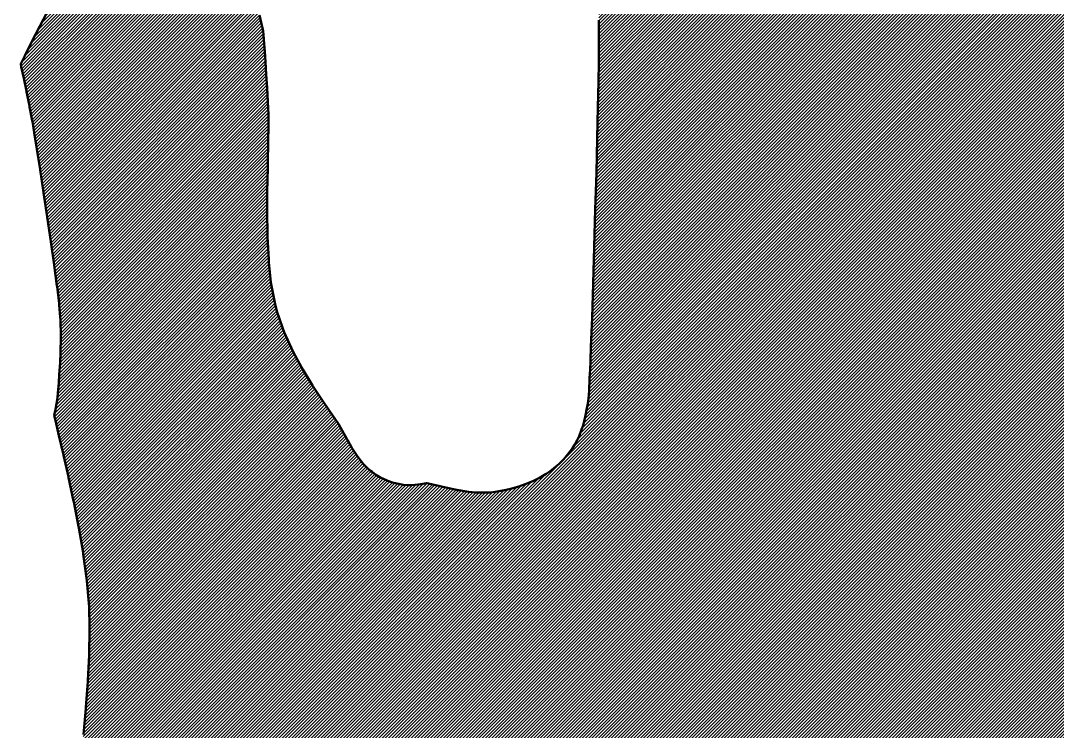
# Model space of a CAD drawing. Header units: metres. Extents: x 729569 to 733474, y 1423763 to 1426173.
# Drawn here: x 731373.7 to 731430.4, y 1424327.5 to 1424366.4 of the extents above; entities that cross this region are included whole.
import ezdxf

# ---------------------------------------------------------------- set-up
doc = ezdxf.new("R2010")
doc.units = ezdxf.units.M
doc.layers.add('PARCEL_BORDER', color=7, linetype='Continuous')
doc.layers.add('PARCEL_L', color=7, linetype='Continuous')

msp = doc.modelspace()

# ---------------------------------------------------------------- hatches: boundary and pattern name
at = {"layer": 'PARCEL_L', "true_color": 0xffffc8}
h = msp.add_hatch(dxfattribs=at)
h.set_pattern_fill('SOLID')
h.paths.add_polyline_path([(731398.155, 1424411.875), (731469.874, 1424369.822), (731423.472, 1424290.685), (731422.939, 1424290.785), (731421.531, 1424290.91), (731420.118, 1424290.897), (731418.713, 1424290.745), (731417.33, 1424290.456), (731415.982, 1424290.032), (731415.827, 1424289.966), (731403.102, 1424297.427), (731403.07, 1424297.764), (731402.978, 1424298.231), (731402.843, 1424298.687), (731402.666, 1424299.128), (731402.447, 1424299.55), (731402.189, 1424299.95), (731401.894, 1424300.323), (731401.565, 1424300.666), (731401.205, 1424300.977), (731400.817, 1424301.252), (731400.405, 1424301.489), (731399.972, 1424301.686), (731387.097, 1424306.812), (731375.839, 1424313.413), (731375.927, 1424313.47), (731376.071, 1424313.573), (731376.28, 1424313.737), (731376.474, 1424313.919), (731376.651, 1424314.118), (731376.701, 1424314.179), (731376.865, 1424314.4), (731377.008, 1424314.636), (731377.044, 1424314.702), (731377.185, 1424314.999), (731377.294, 1424315.31), (731377.334, 1424315.45), (731377.405, 1424315.754), (731377.443, 1424316.064), (731377.449, 1424316.377), (731377.442, 1424316.607), (731377.421, 1424316.876), (731377.376, 1424317.141), (731377.308, 1424317.402), (731377.201, 1424317.744), (731377.053, 1424318.126), (731376.835, 1424318.591), (731376.689, 1424318.908), (731376.644, 1424319.058), (731376.613, 1424319.266), (731376.573, 1424319.631), (731376.543, 1424320.026), (731376.524, 1424320.464), (731376.514, 1424320.957), (731376.513, 1424321.443), (731376.531, 1424321.79), (731376.595, 1424322.477), (731376.695, 1424323.441), (731376.819, 1424324.603), (731376.82, 1424324.61), (731376.955, 1424325.91), (731376.957, 1424325.93), (731377.093, 1424327.317), (731377.096, 1424327.349), (731377.22, 1424328.779), (731377.223, 1424328.824), (731377.326, 1424330.251), (731377.329, 1424330.315), (731377.399, 1424331.694), (731377.402, 1424331.785), (731377.427, 1424333.069), (731377.427, 1424333.206), (731377.398, 1424334.35), (731377.387, 1424334.537), (731377.279, 1424335.762), (731377.263, 1424335.904), (731377.084, 1424337.217), (731377.069, 1424337.315), (731376.838, 1424338.669), (731376.825, 1424338.739), (731376.563, 1424340.086), (731376.552, 1424340.137), (731376.277, 1424341.428), (731376.269, 1424341.464), (731376.001, 1424342.654), (731375.996, 1424342.675), (731375.752, 1424343.717), (731375.559, 1424344.543), (731375.495, 1424344.829), (731375.514, 1424344.905), (731375.565, 1424345.141), (731375.62, 1424345.463), (731375.648, 1424345.665), (731375.684, 1424346.018), (731375.688, 1424346.058), (731375.736, 1424346.603), (731375.74, 1424346.655), (731375.789, 1424347.341), (731375.793, 1424347.409), (731375.831, 1424348.188), (731375.834, 1424348.278), (731375.849, 1424349.1), (731375.849, 1424349.225), (731375.83, 1424350.041), (731375.82, 1424350.226), (731375.766, 1424350.866), (731375.756, 1424350.961), (731375.648, 1424351.879), (731375.643, 1424351.922), (731375.494, 1424353.048), (731375.491, 1424353.073), (731375.313, 1424354.336), (731375.31, 1424354.353), (731375.115, 1424355.682), (731375.113, 1424355.694), (731374.913, 1424357.02), (731374.912, 1424357.03), (731374.719, 1424358.281), (731374.717, 1424358.29), (731374.543, 1424359.396), (731374.542, 1424359.406), (731374.398, 1424360.297), (731374.396, 1424360.311), (731374.296, 1424360.917), (731374.287, 1424360.97), (731374.147, 1424361.727), (731374.137, 1424361.782), (731373.98, 1424362.551), (731373.975, 1424362.577), (731373.82, 1424363.304), (731373.69, 1424363.916), (731373.658, 1424364.075), (731373.878, 1424364.527), (731374.268, 1424365.303), (731374.706, 1424366.15), (731375.128, 1424366.938), (731375.45, 1424367.503), (731375.555, 1424367.663), (731375.613, 1424367.73), (731375.707, 1424367.821), (731375.777, 1424367.879), (731375.842, 1424367.923), (731375.885, 1424367.947), (731375.897, 1424367.952), (731376.095, 1424367.984), (731376.483, 1424368.043), (731376.487, 1424368.044), (731376.858, 1424368.101), (731377.456, 1424368.183), (731378.239, 1424368.281), (731379.138, 1424368.381), (731380.083, 1424368.469), (731381.002, 1424368.534), (731381.824, 1424368.564), (731382.627, 1424368.556), (731383.496, 1424368.517), (731384.368, 1424368.456), (731385.176, 1424368.385), (731385.858, 1424368.316), (731386.292, 1424368.267), (731386.298, 1424368.253), (731386.427, 1424367.853), (731386.583, 1424367.301), (731386.729, 1424366.738), (731386.842, 1424366.274), (731386.895, 1424366.044), (731386.928, 1424365.861), (731386.948, 1424365.694), (731386.975, 1424365.417), (731386.994, 1424365.186), (731387.023, 1424364.76), (731387.061, 1424364.183), (731387.102, 1424363.503), (731387.145, 1424362.762), (731387.186, 1424362.001), (731387.219, 1424361.305), (731387.228, 1424360.689), (731387.214, 1424359.791), (731387.188, 1424358.67), (731387.188, 1424358.659), (731387.164, 1424357.411), (731387.163, 1424357.374), (731387.154, 1424356.069), (731387.155, 1424356.005), (731387.173, 1424354.706), (731387.177, 1424354.604), (731387.237, 1424353.372), (731387.249, 1424353.21), (731387.363, 1424352.107), (731387.405, 1424351.831), (731387.586, 1424350.919), (731387.687, 1424350.541), (731387.99, 1424349.647), (731388.094, 1424349.383), (731388.487, 1424348.504), (731388.58, 1424348.315), (731389.031, 1424347.473), (731389.108, 1424347.338), (731389.582, 1424346.553), (731389.641, 1424346.459), (731390.106, 1424345.75), (731390.144, 1424345.693), (731390.566, 1424345.08), (731390.575, 1424345.067), (731390.897, 1424344.605), (731391.057, 1424344.36), (731391.266, 1424343.991), (731391.512, 1424343.54), (731391.545, 1424343.481), (731391.788, 1424343.057), (731391.9, 1424342.878), (731392.082, 1424342.607), (731392.31, 1424342.31), (731392.437, 1424342.163), (731392.619, 1424341.972), (731392.816, 1424341.798), (731392.896, 1424341.733), (731393.106, 1424341.579), (731393.328, 1424341.443), (731393.367, 1424341.422), (731393.723, 1424341.254), (731393.771, 1424341.235), (731394.013, 1424341.152), (731394.261, 1424341.09), (731394.356, 1424341.07), (731394.603, 1424341.03), (731394.853, 1424341.011), (731395.103, 1424341.012), (731395.246, 1424341.019), (731395.567, 1424341.051), (731395.883, 1424341.118), (731395.9, 1424341.123), (731395.995, 1424341.1), (731396.623, 1424340.945), (731396.694, 1424340.929), (731397.367, 1424340.781), (731397.544, 1424340.747), (731398.174, 1424340.648), (731398.578, 1424340.612), (731399.087, 1424340.601), (731399.369, 1424340.608), (731399.648, 1424340.641), (731400.146, 1424340.725), (731400.476, 1424340.799), (731400.944, 1424340.933), (731401.282, 1424341.052), (731401.706, 1424341.231), (731402.073, 1424341.415), (731402.438, 1424341.632), (731402.653, 1424341.772), (731402.856, 1424341.931), (731403.146, 1424342.178), (731403.401, 1424342.423), (731403.625, 1424342.696), (731403.869, 1424343.031), (731404.008, 1424343.241), (731404.13, 1424343.461), (731404.232, 1424343.691), (731404.375, 1424344.052), (731404.454, 1424344.277), (731404.515, 1424344.508), (731404.604, 1424344.907), (731404.629, 1424345.031), (731404.708, 1424345.48), (731404.745, 1424345.757), (731404.78, 1424346.187), (731404.787, 1424346.288), (731404.832, 1424347.203), (731404.834, 1424347.232), (731404.886, 1424348.546), (731404.887, 1424348.559), (731404.944, 1424350.186), (731404.945, 1424350.194), (731405.005, 1424352.046), (731405.005, 1424352.053), (731405.066, 1424354.044), (731405.066, 1424354.049), (731405.125, 1424356.094), (731405.125, 1424356.099), (731405.181, 1424358.111), (731405.181, 1424358.115), (731405.229, 1424360.008), (731405.23, 1424360.013), (731405.27, 1424361.7), (731405.27, 1424361.708), (731405.3, 1424363.102), (731405.3, 1424363.117), (731405.316, 1424364.133), (731405.317, 1424364.161), (731405.324, 1424365.275), (731405.324, 1424365.298), (731405.323, 1424366.477), (731405.323, 1424366.493), (731405.316, 1424367.686), (731405.316, 1424367.698), (731405.305, 1424368.852), (731405.305, 1424368.861), (731405.291, 1424369.923), (731405.291, 1424369.93), (731405.277, 1424370.848), (731405.277, 1424370.853), (731405.265, 1424371.536), (731405.289, 1424371.635), (731405.33, 1424371.928), (731405.341, 1424372.223), (731405.34, 1424372.387), (731405.339, 1424372.421), (731405.33, 1424372.853), (731405.329, 1424372.869), (731405.312, 1424373.493), (731405.312, 1424373.51), (731405.288, 1424374.249), (731405.287, 1424374.271), (731405.256, 1424375.048), (731405.254, 1424375.082), (731405.216, 1424375.82), (731405.214, 1424375.866), (731405.173, 1424376.478), (731405.172, 1424376.496), (731405.103, 1424377.439), (731405.102, 1424377.448), (731405.013, 1424378.631), (731405.013, 1424378.638), (731404.909, 1424379.97), (731404.908, 1424379.976), (731404.797, 1424381.366), (731404.797, 1424381.373), (731404.685, 1424382.729), (731404.684, 1424382.739), (731404.578, 1424383.969), (731404.577, 1424383.986), (731404.484, 1424385), (731404.481, 1424385.036), (731404.407, 1424385.742), (731404.389, 1424385.887), (731404.342, 1424386.194), (731404.275, 1424386.511), (731404.175, 1424386.82), (731404.042, 1424387.116), (731403.878, 1424387.396), (731403.742, 1424387.6), (731403.615, 1424387.77), (731403.526, 1424388.1), (731403.413, 1424388.439), (731403.243, 1424388.86), (731403.093, 1424389.178), (731402.907, 1424389.475), (731402.657, 1424389.829), (731402.464, 1424390.073), (731402.247, 1424390.295), (731402.008, 1424390.494), (731401.75, 1424390.668), (731401.382, 1424390.888), (731401.05, 1424391.06), (731400.343, 1424391.371), (731400.232, 1424391.417), (731399.284, 1424391.789), (731399.23, 1424391.81), (731398.14, 1424392.214), (731398.109, 1424392.226), (731396.973, 1424392.633), (731396.956, 1424392.639), (731395.872, 1424393.021), (731395.865, 1424393.023), (731394.934, 1424393.348), (731394.279, 1424393.579), (731394.103, 1424393.644), (731394.034, 1424393.678), (731393.875, 1424393.767), (731393.871, 1424393.769), (731393.643, 1424393.896), (731393.499, 1424393.97), (731393.228, 1424394.103), (731393.044, 1424394.185), (731392.636, 1424394.35), (731392.579, 1424394.373), (731391.952, 1424394.613), (731391.926, 1424394.622), (731391.234, 1424394.88), (731391.211, 1424394.888), (731390.61, 1424395.106), (731390.56, 1424395.124), (731390.206, 1424395.245), (731390.025, 1424395.301), (731389.762, 1424395.373), (731389.615, 1424395.409), (731389.382, 1424395.46), (731389.344, 1424395.469), (731389.077, 1424395.524), (731389.045, 1424395.53), (731388.746, 1424395.589), (731388.734, 1424395.591), (731388.62, 1424395.613), (731398.155, 1424411.875)])

# ---------------------------------------------------------------- linework, layer by layer
at = {"layer": 'PARCEL_BORDER', "lineweight": 50, "true_color": 0x323232}
for points in [[(731377.096, 1424327.349), (731377.22, 1424328.779), (731377.223, 1424328.824), (731377.326, 1424330.251), (731377.329, 1424330.315), (731377.399, 1424331.694), (731377.402, 1424331.785), (731377.427, 1424333.069), (731377.427, 1424333.206), (731377.398, 1424334.35), (731377.387, 1424334.537), (731377.279, 1424335.762), (731377.263, 1424335.904), (731377.084, 1424337.217), (731377.069, 1424337.315), (731376.838, 1424338.669), (731376.825, 1424338.739), (731376.563, 1424340.086), (731376.552, 1424340.137), (731376.277, 1424341.428), (731376.269, 1424341.464), (731376.001, 1424342.654), (731375.996, 1424342.675), (731375.752, 1424343.717), (731375.559, 1424344.543), (731375.495, 1424344.829), (731375.514, 1424344.905), (731375.565, 1424345.141), (731375.62, 1424345.463), (731375.648, 1424345.665), (731375.684, 1424346.018), (731375.688, 1424346.058), (731375.736, 1424346.603), (731375.74, 1424346.655), (731375.789, 1424347.341), (731375.793, 1424347.409), (731375.831, 1424348.188), (731375.834, 1424348.278), (731375.849, 1424349.1), (731375.849, 1424349.225), (731375.83, 1424350.041), (731375.82, 1424350.226), (731375.766, 1424350.866), (731375.756, 1424350.961), (731375.648, 1424351.879), (731375.643, 1424351.922), (731375.494, 1424353.048), (731375.491, 1424353.073), (731375.313, 1424354.336), (731375.31, 1424354.353), (731375.115, 1424355.682), (731375.113, 1424355.694), (731374.913, 1424357.02), (731374.912, 1424357.03), (731374.719, 1424358.281), (731374.717, 1424358.29), (731374.543, 1424359.396), (731374.542, 1424359.406), (731374.398, 1424360.297), (731374.396, 1424360.311), (731374.296, 1424360.917), (731374.287, 1424360.97), (731374.147, 1424361.727), (731374.137, 1424361.782), (731373.98, 1424362.551), (731373.975, 1424362.577), (731373.82, 1424363.304), (731373.69, 1424363.916), (731373.658, 1424364.075), (731373.878, 1424364.527), (731374.268, 1424365.303), (731374.706, 1424366.15), (731375.128, 1424366.938)], [(731386.729, 1424366.738), (731386.842, 1424366.274), (731386.895, 1424366.044), (731386.928, 1424365.861), (731386.948, 1424365.694), (731386.975, 1424365.417), (731386.994, 1424365.186), (731387.023, 1424364.76), (731387.061, 1424364.183), (731387.102, 1424363.503), (731387.145, 1424362.762), (731387.186, 1424362.001), (731387.219, 1424361.305), (731387.228, 1424360.689), (731387.214, 1424359.791), (731387.188, 1424358.67), (731387.188, 1424358.659), (731387.164, 1424357.411), (731387.163, 1424357.374), (731387.154, 1424356.069), (731387.155, 1424356.005), (731387.173, 1424354.706), (731387.177, 1424354.604), (731387.237, 1424353.372), (731387.249, 1424353.21), (731387.363, 1424352.107), (731387.405, 1424351.831), (731387.586, 1424350.919), (731387.687, 1424350.541), (731387.99, 1424349.647), (731388.094, 1424349.383), (731388.487, 1424348.504), (731388.58, 1424348.315), (731389.031, 1424347.473), (731389.108, 1424347.338), (731389.582, 1424346.553), (731389.641, 1424346.459), (731390.106, 1424345.75), (731390.144, 1424345.693), (731390.566, 1424345.08), (731390.575, 1424345.067), (731390.897, 1424344.605), (731391.057, 1424344.36), (731391.266, 1424343.991), (731391.512, 1424343.54), (731391.545, 1424343.481), (731391.788, 1424343.057), (731391.9, 1424342.878), (731392.082, 1424342.607), (731392.31, 1424342.31), (731392.437, 1424342.163), (731392.619, 1424341.972), (731392.816, 1424341.798), (731392.896, 1424341.733), (731393.106, 1424341.579), (731393.328, 1424341.443), (731393.367, 1424341.422), (731393.723, 1424341.254), (731393.771, 1424341.235), (731394.013, 1424341.152), (731394.261, 1424341.09), (731394.356, 1424341.07), (731394.603, 1424341.03), (731394.853, 1424341.011), (731395.103, 1424341.012), (731395.246, 1424341.019), (731395.567, 1424341.051), (731395.883, 1424341.118), (731395.9, 1424341.123), (731395.995, 1424341.1), (731396.623, 1424340.945), (731396.694, 1424340.929), (731397.367, 1424340.781), (731397.544, 1424340.747), (731398.174, 1424340.648), (731398.578, 1424340.612), (731399.087, 1424340.601), (731399.369, 1424340.608), (731399.648, 1424340.641), (731400.146, 1424340.725), (731400.476, 1424340.799), (731400.944, 1424340.933), (731401.282, 1424341.052), (731401.706, 1424341.231), (731402.073, 1424341.415), (731402.438, 1424341.632), (731402.653, 1424341.772), (731402.856, 1424341.931), (731403.146, 1424342.178), (731403.401, 1424342.423), (731403.625, 1424342.696), (731403.869, 1424343.031), (731404.008, 1424343.241), (731404.13, 1424343.461), (731404.232, 1424343.691), (731404.375, 1424344.052), (731404.454, 1424344.277), (731404.515, 1424344.508), (731404.604, 1424344.907), (731404.629, 1424345.031), (731404.708, 1424345.48), (731404.745, 1424345.757), (731404.78, 1424346.187), (731404.787, 1424346.288), (731404.832, 1424347.203), (731404.834, 1424347.232), (731404.886, 1424348.546), (731404.887, 1424348.559), (731404.944, 1424350.186), (731404.945, 1424350.194), (731405.005, 1424352.046), (731405.005, 1424352.053), (731405.066, 1424354.044), (731405.066, 1424354.049), (731405.125, 1424356.094), (731405.125, 1424356.099), (731405.181, 1424358.111), (731405.181, 1424358.115), (731405.229, 1424360.008), (731405.23, 1424360.013), (731405.27, 1424361.7), (731405.27, 1424361.708), (731405.3, 1424363.102), (731405.3, 1424363.117), (731405.316, 1424364.133), (731405.317, 1424364.161), (731405.324, 1424365.275), (731405.324, 1424365.298), (731405.323, 1424366.477)]]:
    msp.add_lwpolyline(points, dxfattribs=at)

doc.saveas('drawing.dxf')
